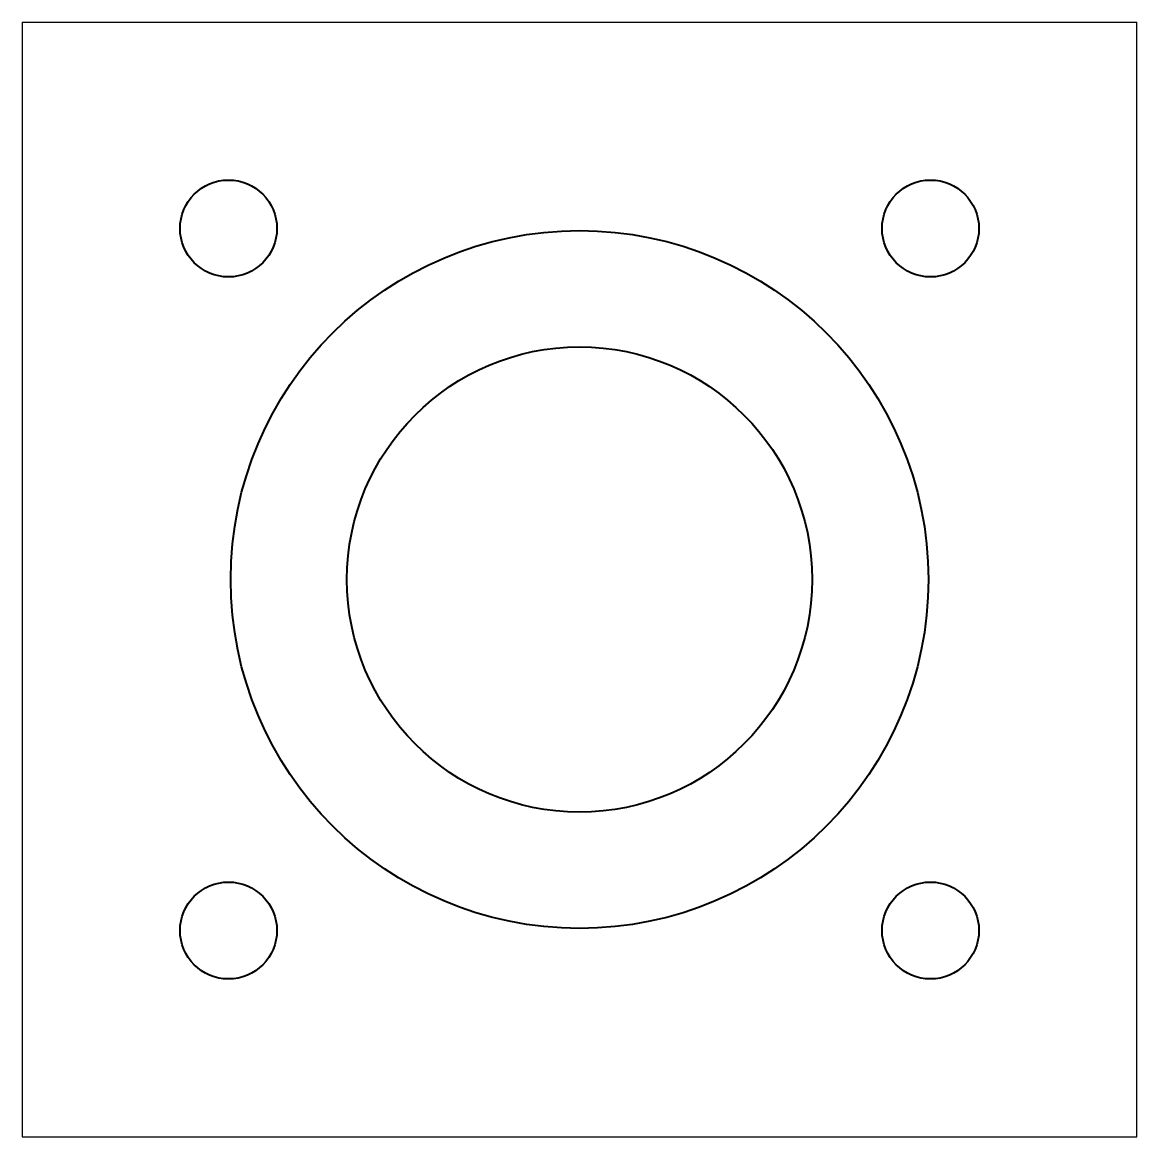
# Model space of a CAD drawing. Header units: inches. Extents: x 3294.61 to 3296.05, y 721.16 to 722.6.
import ezdxf

# ---------------------------------------------------------------- set-up
doc = ezdxf.new("R2010")
doc.units = ezdxf.units.IN
doc.header["$MEASUREMENT"] = 0
doc.layers.add('A-DETL-___4', color=4, linetype='Continuous')
doc.layers.add('A-SECT-___5', color=5, linetype='Continuous')

msp = doc.modelspace()

# ---------------------------------------------------------------- linework, layer by layer
for p, q in [((3294.6119, 722.5991), (3296.0494, 722.5991)), ((3294.6119, 722.5991), (3294.6119, 721.1616)), ((3296.0494, 721.1616), (3296.0494, 722.5991)), ((3294.6119, 721.1616), (3296.0494, 721.1616))]:
    msp.add_line(p, q)
at = {"layer": 'A-DETL-___4', "lineweight": 40}
msp.add_circle((3295.3307, 721.8804), 0.3, dxfattribs=at)
at = {"layer": 'A-SECT-___5', "lineweight": 40}
for centre, radius in [((3294.8779, 722.3332), 0.0625), ((3295.7834, 722.3332), 0.0625), ((3295.3307, 721.8804), 0.45), ((3294.8779, 721.4276), 0.0625), ((3295.7834, 721.4276), 0.0625)]:
    msp.add_circle(centre, radius, dxfattribs=at)

doc.saveas('drawing.dxf')
